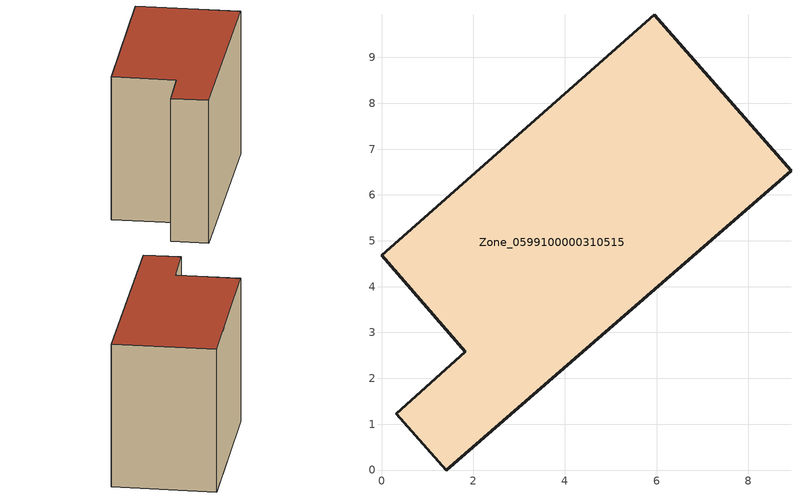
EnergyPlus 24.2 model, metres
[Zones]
Zone_0599100000310515
 floor ground (C_G): 0.32,1.23 1.83,2.58 0,4.69 5.95,9.93 8.93,6.53 1.41,0 z0
 wall outside (C_F): 1.83,2.58 0.32,1.23 1.41,0 8.93,6.53 5.95,9.93 0,4.69 1.83,2.58 z0:6.58
 roof outside (C_R): 5.95,9.93 0,4.69 1.83,2.58 0.32,1.23 1.41,0 8.93,6.53 z6.58
[BUILDING]
Pand.0599100000310515: North Axis=0; Terrain=City; Loads Convergence Tolerance Value=0.04; Temperature Convergence Tolerance Value=0.4; Solar Distribution=FullExterior; Maximum Number of Warmup Days=25; Minimum Number of Warmup Days=1
[Site:Location]
Rotterdam.The.Hague.AP_ZH_NLD Design_Conditions: Latitude=51.96; Longitude=4.45; Time Zone=1; Elevation=-4.5
[SITE:GROUNDTEMPERATURE:BUILDINGSURFACE]
18, 18, 18, 18, 18, 18, 18, 18, 18, 18, 18, 18
[MATERIAL] Thermal Absorptance=0.9; Solar Absorptance=0.7; Visible Absorptance=0.7
Name | Roughness | Thickness | Conductivity | Density | Specific Heat
G.TI.1946 | MediumSmooth | 0.15 | 1 | 540 | 1210
F.TI.1946 | Rough | 0.3 | 0.857143 | 1920 | 840
R.TI.1946 | MediumRough | 0.2 | 0.1 | 1500 | 1000
[CONSTRUCTION]
C_G: G.TI.1946
C_F: F.TI.1946
C_R: R.TI.1946
[ZONE]
Zone_0599100000310515: Type=1; Multiplier=1; Ceiling Height=Autocalculate; Volume=Autocalculate; Floor Area=autocalculate; Part of Total Floor Area=Yes
[ZONEINFILTRATION:DESIGNFLOWRATE]
Infil_Zone_0599100000310515: Zone or ZoneList or Space or SpaceList=Zone_0599100000310515; Schedule=AlwaysOn; Design Flow Rate Calculation Method=Flow/Area; Flow Rate per Floor Area=0.003; Constant Term Coefficient=1; Temperature Term Coefficient=0; Velocity Term Coefficient=0; Velocity Squared Term Coefficient=0
[HVACTEMPLATE:ZONE:IDEALLOADSAIRSYSTEM]
Zone_0599100000310515: Maximum Heating Supply Air Temperature=50; Minimum Cooling Supply Air Temperature=13; Maximum Heating Supply Air Humidity Ratio=0.0156; Minimum Cooling Supply Air Humidity Ratio=0.0077; Heating Limit=NoLimit; Cooling Limit=NoLimit; Dehumidification Control Type=ConstantSensibleHeatRatio; Cooling Sensible Heat Ratio=0.7; Dehumidification Setpoint=60; Humidification Control Type=None; Humidification Setpoint=30; Outdoor Air Method=None; Outdoor Air Flow Rate per Person=0.00944; Outdoor Air Flow Rate per Zone Floor Area=0; Outdoor Air Flow Rate per Zone=0; Demand Controlled Ventilation Type=None; Outdoor Air Economizer Type=NoEconomizer; Heat Recovery Type=None; Sensible Heat Recovery Effectiveness=0.7; Latent Heat Recovery Effectiveness=0.65
[ZONECONTROL:THERMOSTAT]
ThermostatControl_Zone_0599100000310515: Zone or ZoneList=Zone_0599100000310515; Control Type Schedule=DualSetpointControlType; Control 1=Thermostat_Zone_0599100000310515; Temperature Difference Between Cutout And Setpoint=0
[THERMOSTATSETPOINT:DUALSETPOINT]
Thermostat_Zone_0599100000310515: Heating Setpoint Temperature Schedule=HeatingSetpoint_Zone_0599100000310515; Cooling Setpoint Temperature Schedule=CoolingSetpoint_Zone_0599100000310515
[SCHEDULE:COMPACT]
HeatingSetpoint_Zone_0599100000310515: Through: 12/31, For: AllDays, Until: 24:00, 21
CoolingSetpoint_Zone_0599100000310515: Through: 12/31, For: AllDays, Until: 24:00, 24
DualSetpointControlType: Through: 12/31, For: AllDays, Until: 24:00, 4
AlwaysOn: Through: 12/31, For: AllDays, Until: 24:00, 1
